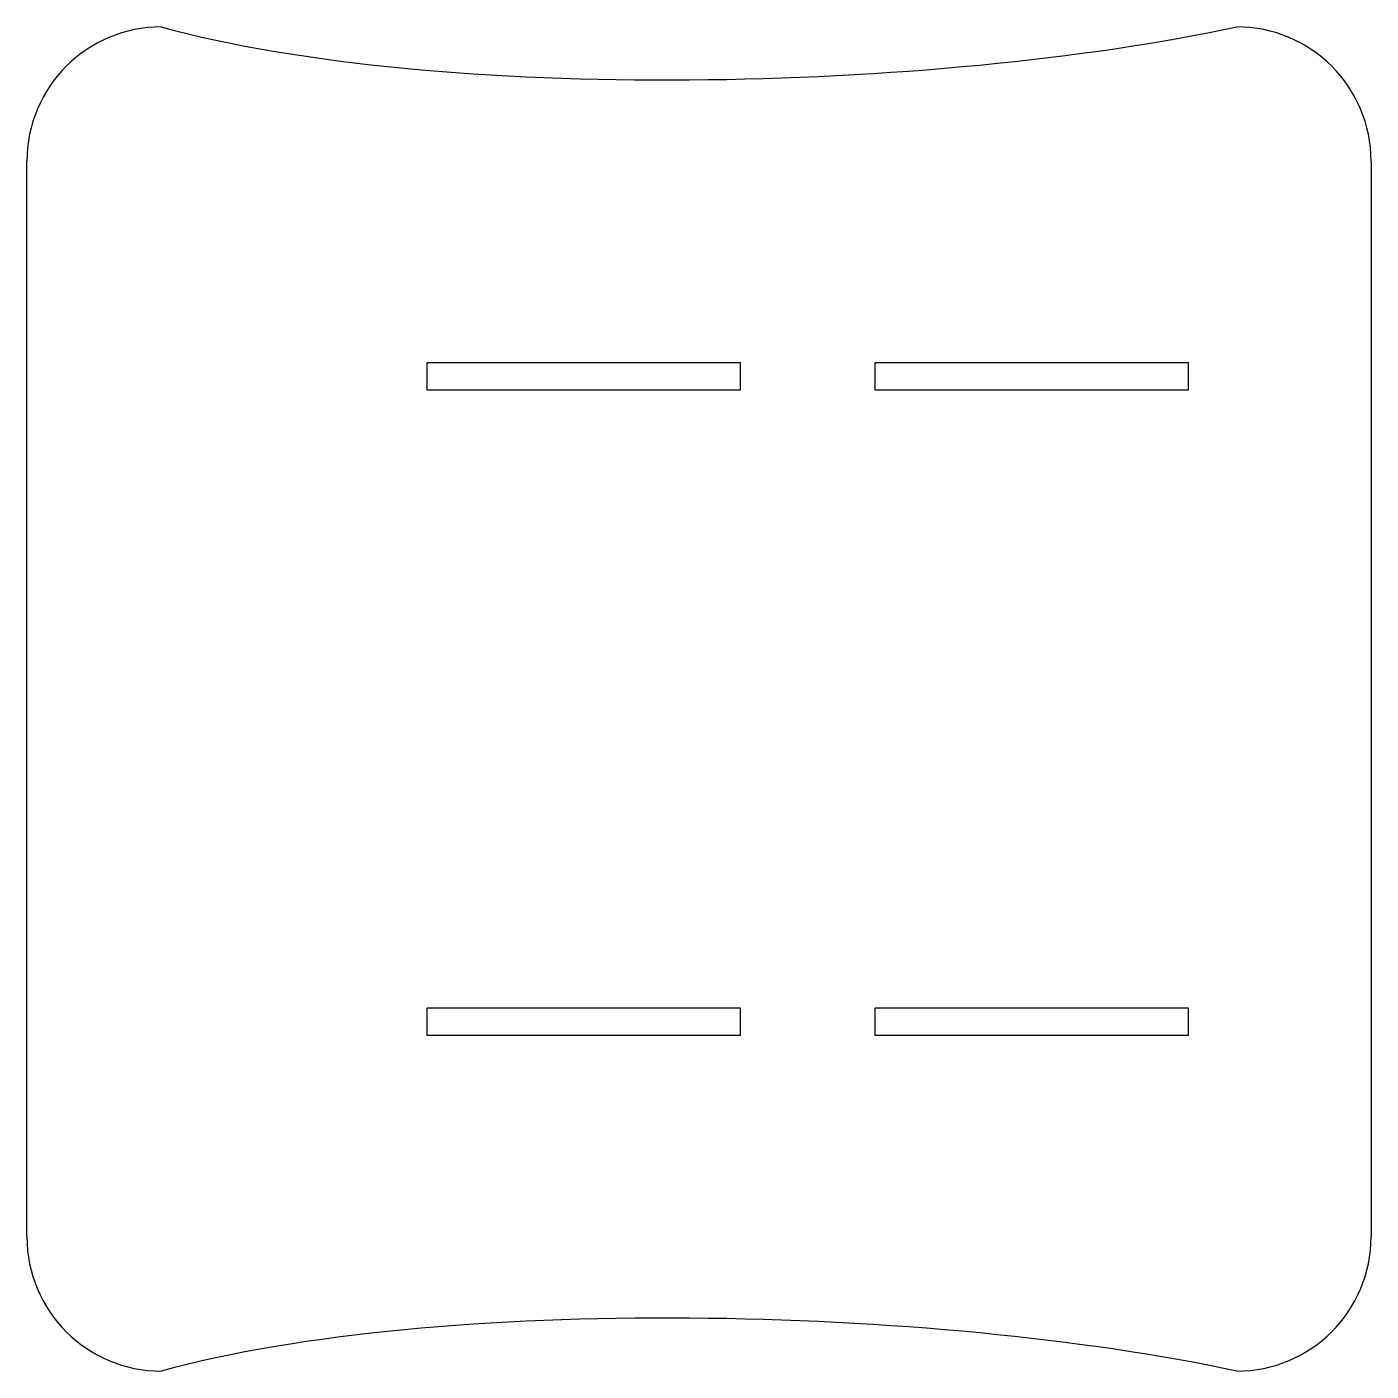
# Model space of a CAD drawing. Header units: millimetres. Extents: x -296 to 304, y -254 to 346.
import ezdxf

# ---------------------------------------------------------------- set-up
doc = ezdxf.new("R2010")
doc.units = ezdxf.units.MM
doc.header["$MEASUREMENT"] = 0
doc.layers.add('Default', color=18, linetype='Continuous', true_color=0x000000)

msp = doc.modelspace()

# ---------------------------------------------------------------- linework, layer by layer
at = {"layer": 'Default'}
for p, q in [((-296.38, -193.98), (-296.38, 286.02)), ((303.62, 286.02), (303.62, -193.98)), ((22.12, 196.02), (-117.88, 196.02)), ((-117.88, 196.02), (-117.88, 184.02)), ((22.12, 184.02), (22.12, 196.02)), ((82.12, 196.02), (82.12, 184.02)), ((222.12, 196.02), (82.12, 196.02)), ((222.12, 184.02), (222.12, 196.02)), ((-117.88, 184.02), (22.12, 184.02)), ((82.12, 184.02), (222.12, 184.02)), ((22.12, -91.98), (-117.88, -91.98)), ((-117.88, -91.98), (-117.88, -103.98)), ((22.12, -103.98), (22.12, -91.98)), ((82.12, -91.98), (82.12, -103.98)), ((222.12, -91.98), (82.12, -91.98)), ((222.12, -103.98), (222.12, -91.98)), ((-117.88, -103.98), (22.12, -103.98)), ((82.12, -103.98), (222.12, -103.98))]:
    msp.add_line(p, q, dxfattribs=at)
for centre, start, end in [((-236.38, 286.02), 90, 180), ((243.62, 286.02), 0, 90), ((-236.38, -193.98), 180, 270), ((243.62, -193.98), 270, 0)]:
    msp.add_arc(centre, 60, start, end, dxfattribs=at)
for points in [[(-236.38, 346.02), (-112, 312), (108, 317), (243.62, 346.02)], [(243.62, -253.98), (108, -224.97), (-112, -219.97), (-236.38, -253.98)]]:
    msp.add_open_spline(points, degree=3, dxfattribs=at)

doc.saveas('drawing.dxf')
